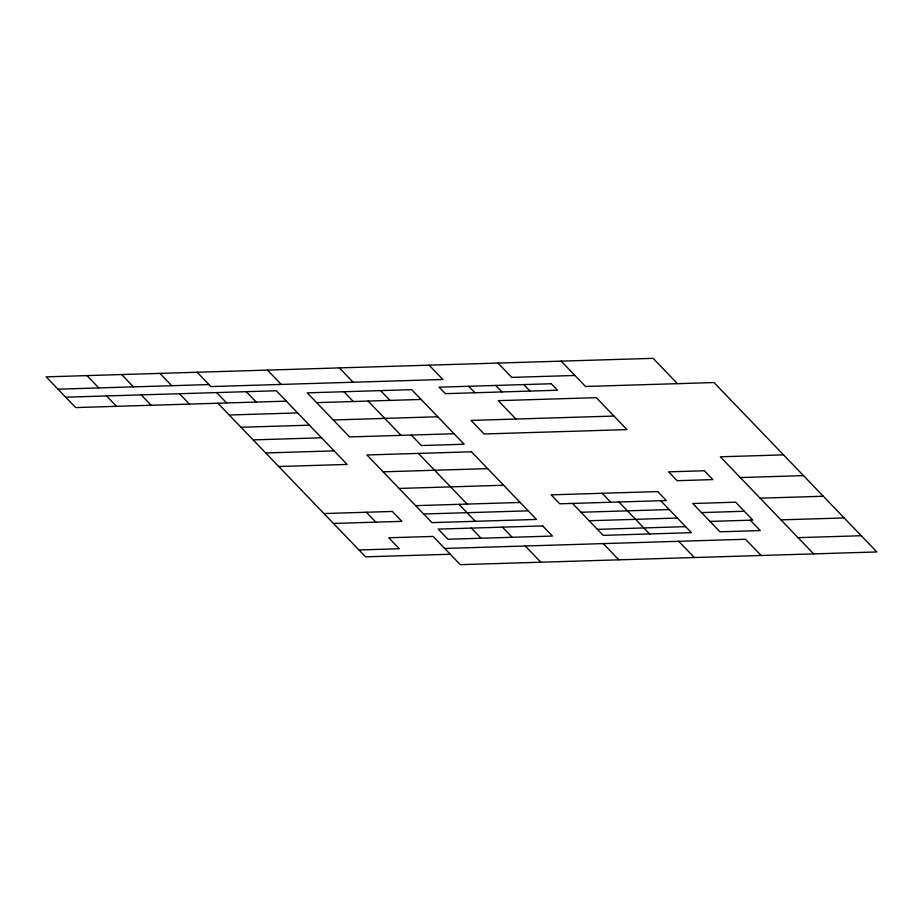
<?xml version="1.0" encoding="UTF-8"?>
<svg xmlns="http://www.w3.org/2000/svg" width="923" height="923" viewBox="0 0 923 923"><rect width="100%" height="100%" fill="white"/><g stroke="black" fill="none" stroke-linecap="round" stroke-linejoin="round"><path stroke-width="1.38" d="M57.999 389.171L208.956 384.568M574.96 375.465L511.734 377.392L497.959 363.062M65.695 397.19L276.323 390.764L347.14 464.431L278.734 466.519M286.303 401.147L75.686 407.574L46.15 376.849L653.126 358.332L677.47 383.656M316.601 402.636L421.13 399.451M229.227 415.004L297.621 412.927M333.261 419.965L437.79 416.769M241.007 427.268L309.413 425.18M613.98 416.054L471.076 420.415L484.102 433.972L627.005 429.61L596.304 397.663L498.27 400.663L515.945 419.042M253.133 439.879L321.527 437.79M454.104 433.752L349.575 436.937L307.197 392.852L411.727 389.668L464.188 444.24L421.361 445.544L411.277 435.056M265.709 452.962L334.114 450.874M783.523 454.877L720.332 456.804L813.659 553.892M383.114 471.826L487.644 468.642M740.269 477.549L803.471 475.622M399.094 488.44L503.623 485.256M415.638 505.654L520.168 502.47M760.102 498.178L823.293 496.251M323.95 513.546L392.344 511.457L401.863 521.357L333.468 523.445M423.68 514.019L528.21 510.834M581.005 512.253L669.221 509.565M701.515 512.588L744.353 511.273M589.174 520.745L677.378 518.045M710.018 521.426L752.845 520.111L735.631 502.204L692.792 503.508L719.986 531.798L760.264 530.563L750.295 520.191M780.95 519.868L844.141 517.941M597.435 529.352L685.651 526.652M358.955 549.97L399.313 548.735L388.779 537.774L433.129 536.425L460.289 564.668L876.85 551.954L713.998 382.549L585.54 386.472L561.184 361.135M444.69 548.447L745.542 539.263L761.129 555.484M798.06 537.659L861.251 535.732M450.274 554.25L365.554 556.834L217.909 403.236M660.73 500.728L691.431 532.663L603.215 535.363L572.514 503.416M678.74 541.305L694.338 557.527M523.768 384.591L529.998 391.075M618.918 501.997L649.619 533.944M602.142 493.286L610.761 502.25M495.72 385.445L501.95 391.929M468.699 386.276L474.93 392.76M603.273 543.612L618.871 559.834M429.126 365.162L442.89 379.491L210.882 386.575L197.118 372.246M380.622 390.614L390.037 400.397M525.256 545.989L540.855 562.211M502.424 527.148L512.173 537.29M339.376 367.908L353.151 382.226M368.104 401.067L401.078 435.368M418.407 453.401L467.13 504.085M458.973 504.327L475.287 521.31M343.91 391.733L353.313 401.517M471.33 528.094L481.068 538.236M267.485 370.1L281.25 384.43M366.339 512.253L375.857 522.153M246.245 391.675L256.225 402.059M216.663 392.587L226.643 402.97M159.887 373.377L171.736 385.699M179.443 393.717L189.423 404.101M121.651 374.542L133.489 386.875M141.196 394.882L151.176 405.266M86.97 375.603L98.819 387.925M106.526 395.944L116.506 406.328M551.296 383.749L439.117 387.175L445.359 393.659L557.538 390.233L551.296 383.749M471.445 451.785L366.916 454.97L431.952 522.626L536.482 519.441L471.445 451.785M704.353 470.765L668.656 471.849L677.159 480.687L712.856 479.602L704.353 470.765M657.73 491.59L551.158 494.843L559.765 503.808L666.337 500.554L657.73 491.59M542.712 525.925L438.183 529.11L447.92 539.251L552.45 536.055L542.712 525.925"/></g></svg>
